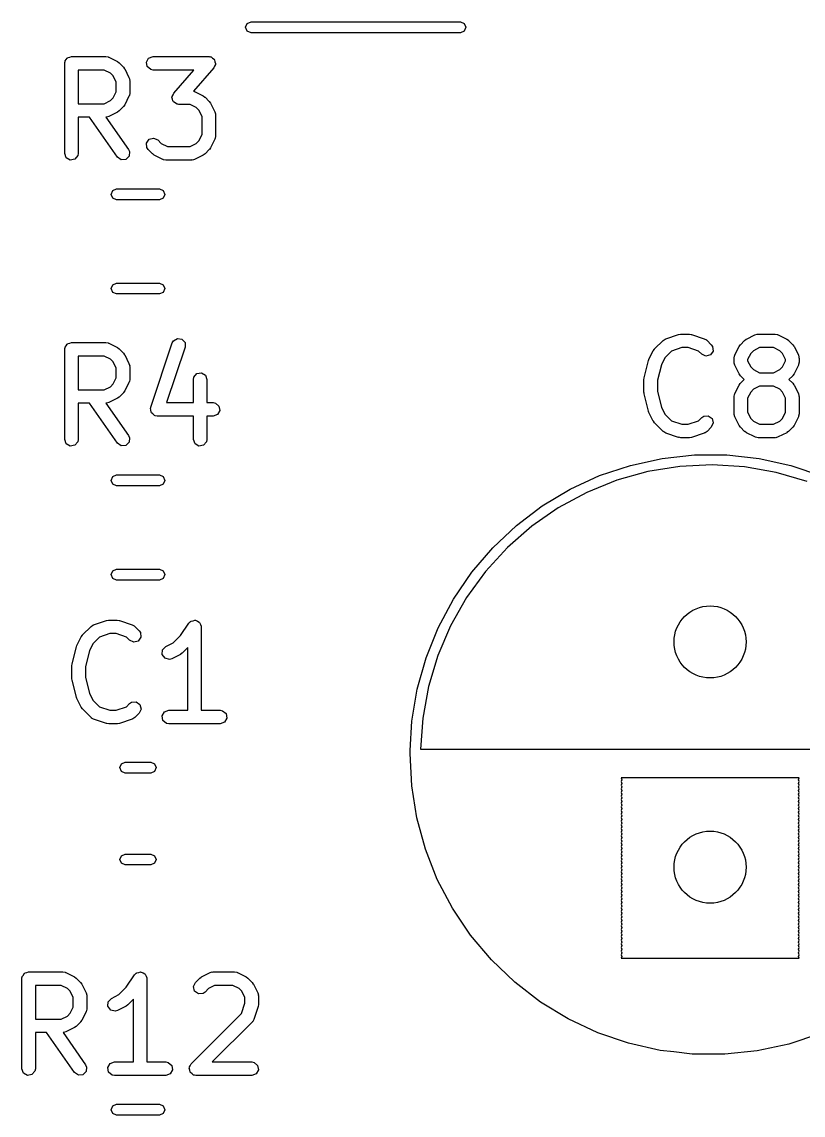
# Model space of a CAD drawing. Extents: x 122.1 to 176.4, y -124 to -74.3.
# Drawn here: x 132.7 to 141.37, y -109.39 to -97.26 of the extents above; entities that cross this region are included whole.
import ezdxf

# ---------------------------------------------------------------- set-up
doc = ezdxf.new("R2010")
doc.units = 0
doc.layers.add('BLACK', color=7, linetype='CONTINUOUS')

msp = doc.modelspace()

# ---------------------------------------------------------------- linework, layer by layer
at = {"layer": 'BLACK', "linetype": 'CONTINUOUS'}
for p, q in [((135.18, -97.318), (135.198, -97.2756)), ((135.198, -97.2756), (135.24, -97.258)), ((135.24, -97.258), (137.565, -97.258)), ((137.565, -97.258), (137.607, -97.2756)), ((137.607, -97.2756), (137.625, -97.318)), ((135.198, -97.3604), (135.18, -97.318)), ((135.24, -97.378), (135.198, -97.3604)), ((137.565, -97.378), (135.24, -97.378)), ((137.607, -97.3604), (137.565, -97.378)), ((137.625, -97.318), (137.607, -97.3604)), ((133.176, -97.6917), (133.189, -97.6768)), ((133.189, -97.6768), (133.199, -97.6599)), ((133.199, -97.6599), (133.205, -97.6576)), ((133.205, -97.6576), (133.209, -97.6524)), ((133.209, -97.6524), (133.229, -97.649)), ((133.229, -97.649), (133.247, -97.6424)), ((133.247, -97.6424), (133.628, -97.6424)), ((133.628, -97.6424), (133.654, -97.6469)), ((133.654, -97.6469), (133.657, -97.6498)), ((133.657, -97.6498), (133.661, -97.6503)), ((133.661, -97.6503), (133.757, -97.6979)), ((134.078, -97.7044), (134.103, -97.6599)), ((134.103, -97.6599), (134.152, -97.6424)), ((134.152, -97.6424), (134.771, -97.6424)), ((134.771, -97.6424), (134.782, -97.6443)), ((134.782, -97.6443), (134.785, -97.6438)), ((134.785, -97.6438), (134.788, -97.6454)), ((134.788, -97.6454), (134.796, -97.6469)), ((134.796, -97.6469), (134.812, -97.6599)), ((134.812, -97.6599), (134.829, -97.6704)), ((134.829, -97.6704), (134.831, -97.676)), ((134.831, -97.676), (134.836, -97.6799)), ((133.172, -97.7174), (133.174, -97.7076)), ((133.172, -98.7174), (133.172, -97.7174)), ((133.173, -97.7044), (133.175, -97.7015)), ((133.174, -97.7076), (133.173, -97.7044)), ((133.175, -97.7015), (133.176, -97.6917)), ((133.322, -97.7924), (133.322, -98.1662)), ((133.61, -97.7924), (133.322, -97.7924)), ((133.679, -97.8266), (133.61, -97.7924)), ((133.757, -97.6979), (133.775, -97.7113)), ((133.775, -97.7113), (133.776, -97.712)), ((133.776, -97.712), (133.824, -97.7596)), ((133.824, -97.7596), (133.837, -97.778)), ((133.837, -97.778), (133.838, -97.7791)), ((133.838, -97.7791), (133.885, -97.8743)), ((134.087, -97.7549), (134.078, -97.7044)), ((134.126, -97.7879), (134.087, -97.7549)), ((134.152, -97.7924), (134.126, -97.7879)), ((134.605, -97.7924), (134.152, -97.7924)), ((134.381, -98.0489), (134.605, -97.7924)), ((134.827, -97.7668), (134.6, -98.0268)), ((134.834, -97.7479), (134.827, -97.7668)), ((134.845, -97.7304), (134.834, -97.7479)), ((134.836, -97.6799), (134.839, -97.6998)), ((134.839, -97.6998), (134.846, -97.7189)), ((134.846, -97.7189), (134.844, -97.7245)), ((134.844, -97.7245), (134.845, -97.7304)), ((133.709, -97.857), (133.679, -97.8266)), ((133.743, -97.9256), (133.709, -97.857)), ((133.885, -97.8743), (133.893, -97.8993)), ((133.893, -97.8993), (133.892, -97.9036)), ((133.892, -97.9036), (133.893, -97.9079)), ((133.893, -97.9079), (133.893, -98.0507)), ((133.709, -98.1015), (133.743, -98.033)), ((133.743, -98.033), (133.743, -97.9256)), ((134.6, -98.0268), (134.606, -98.0279)), ((134.606, -98.0279), (134.609, -98.0307)), ((134.609, -98.0307), (134.614, -98.0313)), ((134.614, -98.0313), (134.709, -98.0789)), ((133.61, -98.1662), (133.679, -98.1319)), ((133.679, -98.1319), (133.709, -98.1015)), ((133.885, -98.0843), (133.838, -98.1795)), ((133.886, -98.0798), (133.885, -98.0843)), ((133.889, -98.0764), (133.886, -98.0798)), ((133.893, -98.0507), (133.889, -98.0764)), ((134.362, -98.0968), (134.365, -98.0912)), ((134.369, -98.1159), (134.362, -98.0968)), ((134.364, -98.0853), (134.374, -98.0678)), ((134.365, -98.0912), (134.364, -98.0853)), ((134.372, -98.1358), (134.369, -98.1159)), ((134.377, -98.1397), (134.372, -98.1358)), ((134.374, -98.0678), (134.381, -98.0489)), ((134.379, -98.1453), (134.377, -98.1397)), ((134.396, -98.1558), (134.379, -98.1453)), ((134.412, -98.1688), (134.396, -98.1558)), ((134.709, -98.0789), (134.727, -98.0922)), ((134.727, -98.0922), (134.729, -98.0929)), ((134.729, -98.0929), (134.776, -98.1405)), ((134.776, -98.1405), (134.789, -98.1589)), ((134.789, -98.1589), (134.79, -98.16)), ((134.79, -98.16), (134.838, -98.2553)), ((133.322, -98.1662), (133.61, -98.1662)), ((133.757, -98.2607), (133.661, -98.3083)), ((133.758, -98.2595), (133.757, -98.2607)), ((133.776, -98.2466), (133.758, -98.2595)), ((133.824, -98.199), (133.776, -98.2466)), ((133.838, -98.1795), (133.824, -98.1975)), ((133.824, -98.1975), (133.824, -98.199)), ((134.42, -98.1703), (134.412, -98.1688)), ((134.423, -98.1719), (134.42, -98.1703)), ((134.426, -98.1714), (134.423, -98.1719)), ((134.437, -98.1733), (134.426, -98.1714)), ((134.563, -98.1733), (134.437, -98.1733)), ((134.631, -98.2076), (134.563, -98.1733)), ((134.661, -98.238), (134.631, -98.2076)), ((134.696, -98.3065), (134.661, -98.238)), ((134.838, -98.2553), (134.845, -98.2802)), ((134.845, -98.2802), (134.844, -98.2846)), ((134.844, -98.2846), (134.846, -98.2888)), ((133.446, -98.3162), (133.322, -98.3162)), ((133.322, -98.3162), (133.322, -98.7174)), ((133.757, -98.7604), (133.446, -98.3162)), ((133.632, -98.3147), (133.629, -98.3158)), ((133.629, -98.3158), (133.88, -98.6744)), ((133.636, -98.3157), (133.632, -98.3147)), ((133.661, -98.3083), (133.636, -98.3157)), ((134.696, -98.5092), (134.696, -98.3065)), ((134.846, -98.2888), (134.846, -98.5269)), ((134.661, -98.5777), (134.696, -98.5092)), ((134.846, -98.5269), (134.841, -98.5526)), ((134.079, -98.6027), (134.109, -98.5607)), ((134.084, -98.6538), (134.079, -98.6027)), ((134.109, -98.5607), (134.158, -98.5474)), ((134.158, -98.5474), (134.205, -98.5691)), ((134.205, -98.5691), (134.244, -98.6081)), ((134.244, -98.6081), (134.312, -98.6424)), ((134.312, -98.6424), (134.563, -98.6424)), ((134.563, -98.6424), (134.631, -98.6081)), ((134.631, -98.6081), (134.661, -98.5777)), ((134.838, -98.5604), (134.79, -98.6557)), ((134.841, -98.5526), (134.838, -98.556)), ((134.838, -98.556), (134.838, -98.5604)), ((133.189, -98.7656), (133.172, -98.7174)), ((133.234, -98.7912), (133.189, -98.7656)), ((133.317, -98.743), (133.284, -98.7823)), ((133.322, -98.7174), (133.317, -98.743)), ((133.799, -98.7898), (133.757, -98.7604)), ((133.886, -98.7491), (133.85, -98.7854)), ((133.88, -98.6744), (133.891, -98.698)), ((133.891, -98.698), (133.886, -98.7491)), ((134.099, -98.6752), (134.084, -98.6538)), ((134.146, -98.7228), (134.099, -98.6752)), ((134.148, -98.7235), (134.146, -98.7228)), ((134.166, -98.7368), (134.148, -98.7235)), ((134.261, -98.7845), (134.166, -98.7368)), ((134.709, -98.7368), (134.614, -98.7845)), ((134.71, -98.7357), (134.709, -98.7368)), ((134.729, -98.7228), (134.71, -98.7357)), ((134.776, -98.6752), (134.729, -98.7228)), ((134.777, -98.6737), (134.776, -98.6752)), ((134.79, -98.6557), (134.777, -98.6737)), ((133.284, -98.7823), (133.234, -98.7912)), ((133.85, -98.7854), (133.799, -98.7898)), ((134.265, -98.785), (134.261, -98.7845)), ((134.269, -98.7879), (134.265, -98.785)), ((134.295, -98.7924), (134.269, -98.7879)), ((134.58, -98.7924), (134.295, -98.7924)), ((134.584, -98.7908), (134.58, -98.7924)), ((134.589, -98.7919), (134.584, -98.7908)), ((134.614, -98.7845), (134.589, -98.7919)), ((133.688, -99.1725), (133.705, -99.1301)), ((133.705, -99.1301), (133.748, -99.1125)), ((133.748, -99.1125), (134.222, -99.1125)), ((134.222, -99.1125), (134.265, -99.1301)), ((134.265, -99.1301), (134.282, -99.1725)), ((133.705, -99.2149), (133.688, -99.1725)), ((133.748, -99.2325), (133.705, -99.2149)), ((134.222, -99.2325), (133.748, -99.2325)), ((134.265, -99.2149), (134.222, -99.2325)), ((134.282, -99.1725), (134.265, -99.2149)), ((133.688, -100.218), (133.705, -100.175)), ((133.705, -100.26), (133.688, -100.218)), ((133.705, -100.175), (133.748, -100.157)), ((133.748, -100.157), (134.222, -100.157)), ((134.222, -100.157), (134.265, -100.175)), ((134.265, -100.175), (134.282, -100.218)), ((134.282, -100.218), (134.265, -100.26)), ((133.748, -100.277), (133.705, -100.26)), ((134.222, -100.277), (133.748, -100.277)), ((134.265, -100.26), (134.222, -100.277)), ((133.199, -100.835), (133.205, -100.833)), ((133.205, -100.833), (133.209, -100.827)), ((133.209, -100.827), (133.229, -100.824)), ((133.229, -100.824), (133.247, -100.817)), ((133.247, -100.817), (133.628, -100.817)), ((133.628, -100.817), (133.654, -100.822)), ((133.654, -100.822), (133.657, -100.825)), ((133.657, -100.825), (133.661, -100.825)), ((133.661, -100.825), (133.757, -100.873)), ((134.128, -101.535), (134.366, -100.821)), ((134.366, -100.821), (134.379, -100.798)), ((134.379, -100.798), (134.422, -100.771)), ((134.422, -100.771), (134.473, -100.779)), ((134.473, -100.779), (134.507, -100.817)), ((134.507, -100.817), (134.509, -100.868)), ((139.718, -100.888), (139.814, -100.793)), ((139.814, -100.793), (139.835, -100.778)), ((139.835, -100.778), (139.84, -100.778)), ((139.84, -100.778), (139.843, -100.775)), ((139.843, -100.775), (139.986, -100.727)), ((139.986, -100.727), (140.008, -100.724)), ((140.008, -100.724), (140.01, -100.723)), ((140.01, -100.723), (140.105, -100.723)), ((140.105, -100.723), (140.127, -100.727)), ((140.127, -100.727), (140.129, -100.727)), ((140.129, -100.727), (140.271, -100.775)), ((140.271, -100.775), (140.294, -100.787)), ((140.294, -100.787), (140.297, -100.791)), ((140.297, -100.791), (140.301, -100.793)), ((140.301, -100.793), (140.348, -100.841)), ((140.671, -100.841), (140.718, -100.793)), ((140.718, -100.793), (140.737, -100.78)), ((140.737, -100.78), (140.738, -100.779)), ((140.738, -100.779), (140.833, -100.731)), ((140.833, -100.731), (140.858, -100.724)), ((140.858, -100.724), (140.863, -100.725)), ((140.863, -100.725), (140.867, -100.723)), ((140.867, -100.723), (141.057, -100.723)), ((141.057, -100.723), (141.083, -100.728)), ((141.083, -100.728), (141.086, -100.731)), ((141.086, -100.731), (141.091, -100.731)), ((141.091, -100.731), (141.186, -100.779)), ((141.186, -100.779), (141.204, -100.792)), ((141.204, -100.792), (141.206, -100.793)), ((141.206, -100.793), (141.253, -100.841)), ((133.172, -100.892), (133.174, -100.883)), ((133.172, -101.892), (133.172, -100.892)), ((133.173, -100.879), (133.175, -100.876)), ((133.174, -100.883), (133.173, -100.879)), ((133.175, -100.876), (133.176, -100.867)), ((133.176, -100.867), (133.189, -100.852)), ((133.189, -100.852), (133.199, -100.835)), ((133.757, -100.873), (133.775, -100.886)), ((133.775, -100.886), (133.776, -100.887)), ((133.776, -100.887), (133.824, -100.935)), ((133.824, -100.935), (133.837, -100.953)), ((133.837, -100.953), (133.838, -100.954)), ((133.838, -100.954), (133.885, -101.049)), ((134.509, -100.868), (134.303, -101.484)), ((139.657, -101.003), (139.704, -100.908)), ((139.704, -100.908), (139.718, -100.89)), ((139.718, -100.89), (139.718, -100.888)), ((139.907, -100.912), (139.833, -100.986)), ((140.022, -100.873), (139.907, -100.912)), ((140.093, -100.873), (140.022, -100.873)), ((140.207, -100.912), (140.093, -100.873)), ((140.242, -100.947), (140.207, -100.912)), ((140.289, -100.968), (140.242, -100.947)), ((140.368, -100.913), (140.338, -100.955)), ((140.348, -100.841), (140.363, -100.862)), ((140.363, -100.862), (140.368, -100.913)), ((140.609, -100.955), (140.657, -100.86)), ((140.657, -100.86), (140.67, -100.842)), ((140.67, -100.842), (140.671, -100.841)), ((140.786, -100.938), (140.751, -101.007)), ((140.816, -100.908), (140.786, -100.938)), ((140.884, -100.873), (140.816, -100.908)), ((141.04, -100.873), (140.884, -100.873)), ((141.108, -100.908), (141.04, -100.873)), ((141.138, -100.938), (141.108, -100.908)), ((141.173, -101.007), (141.138, -100.938)), ((141.253, -100.841), (141.266, -100.859)), ((141.266, -100.859), (141.267, -100.86)), ((141.267, -100.86), (141.315, -100.955)), ((133.322, -100.967), (133.322, -101.341)), ((133.61, -100.967), (133.322, -100.967)), ((133.679, -101.002), (133.61, -100.967)), ((133.709, -101.032), (133.679, -101.002)), ((133.743, -101.101), (133.709, -101.032)), ((133.885, -101.049), (133.893, -101.074)), ((133.893, -101.074), (133.892, -101.079)), ((139.604, -101.209), (139.651, -101.018)), ((139.651, -101.018), (139.656, -101.006)), ((139.656, -101.006), (139.657, -101.003)), ((139.795, -101.063), (139.751, -101.236)), ((139.833, -100.986), (139.795, -101.063)), ((140.338, -100.955), (140.289, -100.968)), ((140.601, -100.989), (140.606, -100.963)), ((140.601, -101.036), (140.601, -100.989)), ((140.603, -101.041), (140.601, -101.036)), ((140.602, -101.045), (140.603, -101.041)), ((140.609, -101.07), (140.602, -101.045)), ((140.606, -100.963), (140.609, -100.96)), ((140.609, -100.96), (140.609, -100.955)), ((140.657, -101.165), (140.609, -101.07)), ((140.751, -101.007), (140.751, -101.019)), ((140.751, -101.019), (140.786, -101.087)), ((141.138, -101.087), (141.173, -101.019)), ((141.173, -101.019), (141.173, -101.007)), ((141.315, -101.07), (141.267, -101.165)), ((141.315, -100.955), (141.322, -100.98)), ((141.318, -101.062), (141.315, -101.066)), ((141.315, -101.066), (141.315, -101.07)), ((141.323, -101.036), (141.318, -101.062)), ((141.322, -100.98), (141.321, -100.985)), ((141.321, -100.985), (141.323, -100.989)), ((141.323, -100.989), (141.323, -101.036)), ((133.743, -101.208), (133.743, -101.101)), ((133.892, -101.079), (133.893, -101.083)), ((133.893, -101.083), (133.893, -101.226)), ((134.605, -101.2), (134.638, -101.161)), ((134.638, -101.161), (134.689, -101.152)), ((134.689, -101.152), (134.733, -101.178)), ((134.733, -101.178), (134.75, -101.226)), ((140.658, -101.166), (140.657, -101.165)), ((140.671, -101.185), (140.658, -101.166)), ((140.713, -101.227), (140.671, -101.185)), ((140.786, -101.087), (140.816, -101.118)), ((140.816, -101.118), (140.884, -101.152)), ((140.884, -101.152), (141.04, -101.152)), ((141.04, -101.152), (141.108, -101.118)), ((141.108, -101.118), (141.138, -101.087)), ((141.253, -101.185), (141.211, -101.227)), ((141.254, -101.183), (141.253, -101.185)), ((141.267, -101.165), (141.254, -101.183)), ((133.61, -101.341), (133.679, -101.307)), ((133.679, -101.307), (133.709, -101.277)), ((133.709, -101.277), (133.743, -101.208)), ((133.885, -101.259), (133.838, -101.354)), ((133.886, -101.255), (133.885, -101.259)), ((133.889, -101.251), (133.886, -101.255)), ((133.893, -101.226), (133.889, -101.251)), ((134.6, -101.226), (134.605, -101.2)), ((134.6, -101.484), (134.6, -101.226)), ((134.75, -101.226), (134.75, -101.484)), ((139.601, -101.227), (139.604, -101.212)), ((139.601, -101.37), (139.601, -101.227)), ((139.604, -101.212), (139.604, -101.209)), ((139.751, -101.236), (139.751, -101.361)), ((140.609, -101.384), (140.657, -101.289)), ((140.657, -101.289), (140.67, -101.271)), ((140.67, -101.271), (140.671, -101.269)), ((140.671, -101.269), (140.713, -101.227)), ((140.884, -101.302), (140.816, -101.336)), ((141.04, -101.302), (140.884, -101.302)), ((141.108, -101.336), (141.04, -101.302)), ((141.211, -101.227), (141.253, -101.269)), ((141.253, -101.269), (141.266, -101.288)), ((141.266, -101.288), (141.267, -101.289)), ((141.267, -101.289), (141.315, -101.384)), ((133.322, -101.341), (133.61, -101.341)), ((133.757, -101.436), (133.661, -101.483)), ((133.758, -101.434), (133.757, -101.436)), ((133.776, -101.422), (133.758, -101.434)), ((133.824, -101.374), (133.776, -101.422)), ((133.838, -101.354), (133.824, -101.373)), ((133.824, -101.373), (133.824, -101.374)), ((139.602, -101.373), (139.601, -101.37)), ((139.604, -101.388), (139.602, -101.373)), ((139.651, -101.578), (139.604, -101.388)), ((139.751, -101.361), (139.795, -101.534)), ((140.601, -101.417), (140.606, -101.392)), ((140.601, -101.608), (140.601, -101.417)), ((140.606, -101.392), (140.609, -101.388)), ((140.609, -101.388), (140.609, -101.384)), ((140.786, -101.367), (140.751, -101.435)), ((140.751, -101.435), (140.751, -101.59)), ((140.816, -101.336), (140.786, -101.367)), ((141.138, -101.367), (141.108, -101.336)), ((141.173, -101.435), (141.138, -101.367)), ((141.173, -101.59), (141.173, -101.435)), ((141.315, -101.384), (141.322, -101.409)), ((141.322, -101.409), (141.321, -101.413)), ((141.321, -101.413), (141.323, -101.417)), ((141.323, -101.417), (141.323, -101.608)), ((133.446, -101.491), (133.322, -101.491)), ((133.322, -101.491), (133.322, -101.892)), ((133.757, -101.935), (133.446, -101.491)), ((133.632, -101.49), (133.629, -101.491)), ((133.629, -101.491), (133.88, -101.849)), ((133.636, -101.491), (133.632, -101.49)), ((133.661, -101.483), (133.636, -101.491)), ((134.125, -101.546), (134.128, -101.541)), ((134.129, -101.566), (134.125, -101.546)), ((134.128, -101.541), (134.128, -101.535)), ((134.303, -101.484), (134.6, -101.484)), ((134.75, -101.484), (134.818, -101.484)), ((134.818, -101.484), (134.844, -101.489)), ((134.844, -101.489), (134.883, -101.522)), ((134.883, -101.522), (134.892, -101.572)), ((139.795, -101.534), (139.833, -101.611)), ((134.13, -101.587), (134.129, -101.566)), ((134.133, -101.591), (134.13, -101.587)), ((134.134, -101.597), (134.133, -101.591)), ((134.15, -101.61), (134.134, -101.597)), ((134.164, -101.625), (134.15, -101.61)), ((134.169, -101.626), (134.164, -101.625)), ((134.174, -101.63), (134.169, -101.626)), ((134.199, -101.634), (134.174, -101.63)), ((134.6, -101.634), (134.199, -101.634)), ((134.6, -101.892), (134.6, -101.634)), ((134.818, -101.634), (134.75, -101.634)), ((134.75, -101.634), (134.75, -101.892)), ((134.867, -101.617), (134.818, -101.634)), ((134.892, -101.572), (134.867, -101.617)), ((139.653, -101.581), (139.651, -101.578)), ((139.657, -101.594), (139.653, -101.581)), ((139.704, -101.689), (139.657, -101.594)), ((139.833, -101.611), (139.907, -101.685)), ((140.207, -101.685), (140.242, -101.65)), ((140.242, -101.65), (140.264, -101.635)), ((140.264, -101.635), (140.315, -101.631)), ((140.315, -101.631), (140.357, -101.66)), ((140.357, -101.66), (140.37, -101.71)), ((140.603, -101.612), (140.601, -101.608)), ((140.602, -101.616), (140.603, -101.612)), ((140.609, -101.641), (140.602, -101.616)), ((140.657, -101.737), (140.609, -101.641)), ((140.751, -101.59), (140.786, -101.659)), ((140.786, -101.659), (140.816, -101.689)), ((141.108, -101.689), (141.138, -101.659)), ((141.138, -101.659), (141.173, -101.59)), ((141.315, -101.641), (141.267, -101.737)), ((141.318, -101.634), (141.315, -101.637)), ((141.315, -101.637), (141.315, -101.641)), ((141.323, -101.608), (141.318, -101.634)), ((139.706, -101.69), (139.704, -101.689)), ((139.718, -101.709), (139.706, -101.69)), ((139.814, -101.804), (139.718, -101.709)), ((139.818, -101.806), (139.814, -101.804)), ((139.907, -101.685), (140.022, -101.723)), ((140.022, -101.723), (140.093, -101.723)), ((140.093, -101.723), (140.207, -101.685)), ((140.301, -101.804), (140.279, -101.819)), ((140.348, -101.756), (140.301, -101.804)), ((140.37, -101.71), (140.348, -101.756)), ((140.658, -101.738), (140.657, -101.737)), ((140.671, -101.756), (140.658, -101.738)), ((140.718, -101.804), (140.671, -101.756)), ((140.72, -101.804), (140.718, -101.804)), ((140.738, -101.818), (140.72, -101.804)), ((140.816, -101.689), (140.884, -101.723)), ((140.884, -101.723), (141.04, -101.723)), ((141.04, -101.723), (141.108, -101.689)), ((141.206, -101.804), (141.187, -101.817)), ((141.253, -101.756), (141.206, -101.804)), ((141.254, -101.755), (141.253, -101.756)), ((141.267, -101.737), (141.254, -101.755)), ((133.189, -101.941), (133.172, -101.892)), ((133.317, -101.918), (133.284, -101.957)), ((133.322, -101.892), (133.317, -101.918)), ((133.886, -101.924), (133.85, -101.96)), ((133.88, -101.849), (133.891, -101.873)), ((133.891, -101.873), (133.886, -101.924)), ((134.618, -101.941), (134.6, -101.892)), ((134.746, -101.918), (134.713, -101.957)), ((134.75, -101.892), (134.746, -101.918)), ((139.82, -101.81), (139.818, -101.806)), ((139.843, -101.822), (139.82, -101.81)), ((139.986, -101.87), (139.843, -101.822)), ((139.988, -101.869), (139.986, -101.87)), ((140.01, -101.873), (139.988, -101.869)), ((140.105, -101.873), (140.01, -101.873)), ((140.106, -101.873), (140.105, -101.873)), ((140.129, -101.87), (140.106, -101.873)), ((140.271, -101.822), (140.129, -101.87)), ((140.275, -101.819), (140.271, -101.822)), ((140.279, -101.819), (140.275, -101.819)), ((140.833, -101.865), (140.738, -101.818)), ((140.838, -101.866), (140.833, -101.865)), ((140.841, -101.869), (140.838, -101.866)), ((140.867, -101.873), (140.841, -101.869)), ((141.057, -101.873), (140.867, -101.873)), ((141.061, -101.872), (141.057, -101.873)), ((141.066, -101.873), (141.061, -101.872)), ((141.091, -101.865), (141.066, -101.873)), ((141.186, -101.818), (141.091, -101.865)), ((141.187, -101.817), (141.186, -101.818)), ((133.234, -101.966), (133.189, -101.941)), ((133.284, -101.957), (133.234, -101.966)), ((133.799, -101.965), (133.757, -101.935)), ((133.85, -101.96), (133.799, -101.965)), ((134.662, -101.966), (134.618, -101.941)), ((134.713, -101.957), (134.662, -101.966)), ((139.451, -102.18), (139.803, -102.103)), ((139.803, -102.103), (140.161, -102.065)), ((140.161, -102.065), (140.521, -102.065)), ((140.521, -102.065), (140.879, -102.105)), ((140.879, -102.105), (141.231, -102.183)), ((133.705, -102.305), (133.748, -102.287)), ((133.748, -102.287), (134.222, -102.287)), ((134.222, -102.287), (134.265, -102.305)), ((139.109, -102.294), (139.451, -102.18)), ((139.645, -102.25), (139.299, -102.346)), ((139.999, -102.193), (139.645, -102.25)), ((140.357, -102.175), (139.999, -102.193)), ((140.716, -102.198), (140.357, -102.175)), ((141.069, -102.26), (140.716, -102.198)), ((141.413, -102.361), (141.069, -102.26)), ((141.231, -102.183), (141.572, -102.298)), ((133.688, -102.347), (133.705, -102.305)), ((133.705, -102.39), (133.688, -102.347)), ((133.748, -102.407), (133.705, -102.39)), ((134.222, -102.407), (133.748, -102.407)), ((134.265, -102.39), (134.222, -102.407)), ((134.265, -102.305), (134.282, -102.347)), ((134.282, -102.347), (134.265, -102.39)), ((138.782, -102.444), (139.109, -102.294)), ((139.299, -102.346), (138.966, -102.481)), ((138.473, -102.629), (138.782, -102.444)), ((138.966, -102.481), (138.65, -102.652)), ((138.186, -102.847), (138.473, -102.629)), ((138.65, -102.652), (138.356, -102.856)), ((137.924, -103.094), (138.186, -102.847)), ((138.356, -102.856), (138.086, -103.093)), ((137.69, -103.367), (137.924, -103.094)), ((138.086, -103.093), (137.844, -103.358)), ((133.688, -103.392), (133.705, -103.35)), ((133.705, -103.35), (133.748, -103.332)), ((133.748, -103.332), (134.222, -103.332)), ((134.222, -103.332), (134.265, -103.35)), ((134.265, -103.35), (134.282, -103.392)), ((137.487, -103.665), (137.69, -103.367)), ((137.844, -103.358), (137.633, -103.648)), ((133.705, -103.435), (133.688, -103.392)), ((133.748, -103.453), (133.705, -103.435)), ((134.222, -103.453), (133.748, -103.453)), ((134.265, -103.435), (134.222, -103.453)), ((134.282, -103.392), (134.265, -103.435)), ((137.317, -103.983), (137.487, -103.665)), ((137.633, -103.648), (137.455, -103.96)), ((133.368, -104.063), (133.464, -103.968)), ((133.464, -103.968), (133.485, -103.953)), ((133.485, -103.953), (133.49, -103.953)), ((133.49, -103.953), (133.493, -103.95)), ((133.493, -103.95), (133.636, -103.902)), ((133.636, -103.902), (133.658, -103.899)), ((133.658, -103.899), (133.66, -103.898)), ((133.66, -103.898), (133.755, -103.898)), ((133.755, -103.898), (133.777, -103.902)), ((133.777, -103.902), (133.779, -103.902)), ((133.779, -103.902), (133.921, -103.95)), ((133.921, -103.95), (133.944, -103.962)), ((133.944, -103.962), (133.947, -103.966)), ((133.947, -103.966), (133.951, -103.968)), ((133.951, -103.968), (133.998, -104.016)), ((134.458, -104.068), (134.55, -103.932)), ((134.55, -103.932), (134.568, -103.913)), ((134.568, -103.913), (134.572, -103.912)), ((134.572, -103.912), (134.575, -103.908)), ((134.575, -103.908), (134.596, -103.905)), ((134.596, -103.905), (134.617, -103.899)), ((134.617, -103.899), (134.621, -103.9)), ((134.621, -103.9), (134.625, -103.9)), ((134.625, -103.9), (134.644, -103.91)), ((134.644, -103.91), (134.664, -103.919)), ((134.664, -103.919), (134.666, -103.923)), ((134.666, -103.923), (134.669, -103.925)), ((134.669, -103.925), (134.677, -103.946)), ((134.677, -103.946), (134.687, -103.965)), ((134.687, -103.965), (134.686, -103.969)), ((134.686, -103.969), (134.687, -103.973)), ((134.687, -103.973), (134.687, -104.898)), ((137.183, -104.317), (137.317, -103.983)), ((137.455, -103.96), (137.314, -104.29)), ((133.307, -104.178), (133.354, -104.083)), ((133.354, -104.083), (133.368, -104.065)), ((133.368, -104.065), (133.368, -104.063)), ((133.557, -104.087), (133.483, -104.161)), ((133.672, -104.048), (133.557, -104.087)), ((133.743, -104.048), (133.672, -104.048)), ((133.857, -104.087), (133.743, -104.048)), ((133.892, -104.122), (133.857, -104.087)), ((134.018, -104.088), (133.988, -104.13)), ((133.998, -104.016), (134.013, -104.037)), ((134.013, -104.037), (134.018, -104.088)), ((134.377, -104.15), (134.458, -104.068)), ((133.254, -104.384), (133.301, -104.193)), ((133.301, -104.193), (133.306, -104.181)), ((133.306, -104.181), (133.307, -104.178)), ((133.483, -104.161), (133.445, -104.238)), ((133.939, -104.143), (133.892, -104.122)), ((133.988, -104.13), (133.939, -104.143)), ((134.254, -104.28), (134.257, -104.229)), ((134.257, -104.229), (134.293, -104.192)), ((134.293, -104.192), (134.377, -104.15)), ((134.537, -104.202), (134.475, -104.265)), ((134.537, -104.898), (134.537, -104.202)), ((133.445, -104.238), (133.401, -104.411)), ((134.285, -104.322), (134.254, -104.28)), ((134.335, -104.334), (134.285, -104.322)), ((134.36, -104.326), (134.335, -104.334)), ((134.455, -104.279), (134.36, -104.326)), ((134.456, -104.277), (134.455, -104.279)), ((134.475, -104.265), (134.456, -104.277)), ((137.085, -104.664), (137.183, -104.317)), ((137.314, -104.29), (137.21, -104.634)), ((133.251, -104.402), (133.254, -104.387)), ((133.251, -104.545), (133.251, -104.402)), ((133.254, -104.387), (133.254, -104.384)), ((133.401, -104.411), (133.401, -104.536)), ((133.252, -104.548), (133.251, -104.545)), ((133.254, -104.563), (133.252, -104.548)), ((133.301, -104.753), (133.254, -104.563)), ((133.401, -104.536), (133.445, -104.709)), ((133.445, -104.709), (133.483, -104.786)), ((137.026, -105.019), (137.085, -104.664)), ((137.21, -104.634), (137.145, -104.987)), ((133.303, -104.756), (133.301, -104.753)), ((133.307, -104.769), (133.303, -104.756)), ((133.354, -104.864), (133.307, -104.769)), ((133.483, -104.786), (133.557, -104.86)), ((133.857, -104.86), (133.892, -104.825)), ((133.892, -104.825), (133.914, -104.81)), ((133.914, -104.81), (133.965, -104.806)), ((133.965, -104.806), (134.007, -104.835)), ((134.007, -104.835), (134.02, -104.885)), ((133.356, -104.865), (133.354, -104.864)), ((133.368, -104.884), (133.356, -104.865)), ((133.464, -104.979), (133.368, -104.884)), ((133.557, -104.86), (133.672, -104.898)), ((133.672, -104.898), (133.743, -104.898)), ((133.743, -104.898), (133.857, -104.86)), ((133.998, -104.931), (133.951, -104.979)), ((134.02, -104.885), (133.998, -104.931)), ((134.252, -104.96), (134.278, -104.916)), ((134.278, -104.916), (134.326, -104.898)), ((134.326, -104.898), (134.537, -104.898)), ((134.687, -104.898), (134.898, -104.898)), ((134.898, -104.898), (134.923, -104.903)), ((134.923, -104.903), (134.963, -104.936)), ((134.963, -104.936), (134.972, -104.986)), ((133.468, -104.981), (133.464, -104.979)), ((133.47, -104.985), (133.468, -104.981)), ((133.493, -104.997), (133.47, -104.985)), ((133.636, -105.045), (133.493, -104.997)), ((133.638, -105.044), (133.636, -105.045)), ((133.66, -105.048), (133.638, -105.044)), ((133.755, -105.048), (133.66, -105.048)), ((133.756, -105.048), (133.755, -105.048)), ((133.779, -105.045), (133.756, -105.048)), ((133.921, -104.997), (133.779, -105.045)), ((133.925, -104.994), (133.921, -104.997)), ((133.929, -104.994), (133.925, -104.994)), ((133.951, -104.979), (133.929, -104.994)), ((134.261, -105.011), (134.252, -104.96)), ((134.301, -105.044), (134.261, -105.011)), ((134.326, -105.048), (134.301, -105.044)), ((134.898, -105.048), (134.326, -105.048)), ((134.946, -105.031), (134.898, -105.048)), ((134.972, -104.986), (134.946, -105.031)), ((137.007, -105.345), (137.026, -105.019)), ((137.145, -104.987), (137.121, -105.33)), ((137.005, -105.378), (137.007, -105.345)), ((137.023, -105.738), (137.005, -105.378)), ((137.121, -105.33), (143.547, -105.33)), ((133.784, -105.535), (133.802, -105.493)), ((133.802, -105.577), (133.784, -105.535)), ((133.802, -105.493), (133.844, -105.475)), ((133.844, -105.475), (134.126, -105.475)), ((134.126, -105.475), (134.168, -105.493)), ((134.168, -105.493), (134.186, -105.535)), ((134.186, -105.535), (134.168, -105.577)), ((133.844, -105.595), (133.802, -105.577)), ((134.126, -105.595), (133.844, -105.595)), ((134.168, -105.577), (134.126, -105.595)), ((139.347, -105.65), (139.355, -105.67)), ((141.323, -105.65), (139.347, -105.65)), ((139.355, -105.67), (139.347, -105.69)), ((141.315, -105.67), (141.323, -105.65)), ((141.323, -105.69), (141.315, -105.67)), ((137.08, -106.094), (137.023, -105.738)), ((139.347, -105.69), (139.355, -105.71)), ((139.355, -105.71), (139.347, -105.73)), ((139.347, -105.73), (139.355, -105.75)), ((139.355, -105.75), (139.347, -105.77)), ((139.347, -105.77), (139.355, -105.79)), ((139.355, -105.79), (139.347, -105.81)), ((141.315, -105.71), (141.323, -105.69)), ((141.323, -105.73), (141.315, -105.71)), ((141.315, -105.75), (141.323, -105.73)), ((141.323, -105.77), (141.315, -105.75)), ((141.315, -105.79), (141.323, -105.77)), ((141.323, -105.81), (141.315, -105.79)), ((139.347, -105.81), (139.355, -105.83)), ((139.355, -105.83), (139.347, -105.85)), ((139.347, -105.85), (139.355, -105.87)), ((139.355, -105.87), (139.347, -105.89)), ((139.347, -105.89), (139.355, -105.91)), ((139.355, -105.91), (139.347, -105.93)), ((141.315, -105.83), (141.323, -105.81)), ((141.323, -105.85), (141.315, -105.83)), ((141.315, -105.87), (141.323, -105.85)), ((141.323, -105.89), (141.315, -105.87)), ((141.315, -105.91), (141.323, -105.89)), ((141.323, -105.93), (141.315, -105.91)), ((139.347, -105.93), (139.355, -105.95)), ((139.355, -105.95), (139.347, -105.97)), ((139.347, -105.97), (139.355, -105.99)), ((139.355, -105.99), (139.347, -106.01)), ((139.347, -106.01), (139.355, -106.03)), ((139.355, -106.03), (139.347, -106.05)), ((139.347, -106.05), (139.355, -106.07)), ((141.315, -105.95), (141.323, -105.93)), ((141.323, -105.97), (141.315, -105.95)), ((141.315, -105.99), (141.323, -105.97)), ((141.323, -106.01), (141.315, -105.99)), ((141.315, -106.03), (141.323, -106.01)), ((141.323, -106.05), (141.315, -106.03)), ((141.315, -106.07), (141.323, -106.05)), ((137.175, -106.441), (137.08, -106.094)), ((139.355, -106.07), (139.347, -106.09)), ((139.347, -106.09), (139.355, -106.111)), ((139.355, -106.111), (139.347, -106.131)), ((139.347, -106.131), (139.355, -106.151)), ((139.355, -106.151), (139.347, -106.171)), ((139.347, -106.171), (139.355, -106.191)), ((141.323, -106.09), (141.315, -106.07)), ((141.315, -106.111), (141.323, -106.09)), ((141.323, -106.131), (141.315, -106.111)), ((141.315, -106.151), (141.323, -106.131)), ((141.323, -106.171), (141.315, -106.151)), ((141.315, -106.191), (141.323, -106.171)), ((139.355, -106.191), (139.347, -106.211)), ((139.347, -106.211), (139.355, -106.231)), ((139.355, -106.231), (139.347, -106.251)), ((139.347, -106.251), (139.355, -106.271)), ((139.355, -106.271), (139.347, -106.291)), ((139.347, -106.291), (139.355, -106.311)), ((141.323, -106.211), (141.315, -106.191)), ((141.315, -106.231), (141.323, -106.211)), ((141.323, -106.251), (141.315, -106.231)), ((141.315, -106.271), (141.323, -106.251)), ((141.323, -106.291), (141.315, -106.271)), ((141.315, -106.311), (141.323, -106.291)), ((139.355, -106.311), (139.347, -106.331)), ((139.347, -106.331), (139.355, -106.351)), ((139.355, -106.351), (139.347, -106.371)), ((139.347, -106.371), (139.355, -106.391)), ((139.355, -106.391), (139.347, -106.411)), ((139.347, -106.411), (139.355, -106.431)), ((141.323, -106.331), (141.315, -106.311)), ((141.315, -106.351), (141.323, -106.331)), ((141.323, -106.371), (141.315, -106.351)), ((141.315, -106.391), (141.323, -106.371)), ((141.323, -106.411), (141.315, -106.391)), ((141.315, -106.431), (141.323, -106.411)), ((133.784, -106.555), (133.802, -106.513)), ((133.802, -106.513), (133.844, -106.495)), ((133.844, -106.495), (134.126, -106.495)), ((134.126, -106.495), (134.168, -106.513)), ((134.168, -106.513), (134.186, -106.555)), ((137.307, -106.776), (137.175, -106.441)), ((139.355, -106.431), (139.347, -106.451)), ((139.347, -106.451), (139.355, -106.471)), ((139.355, -106.471), (139.347, -106.491)), ((139.347, -106.491), (139.355, -106.511)), ((139.355, -106.511), (139.347, -106.531)), ((139.347, -106.531), (139.355, -106.551)), ((141.323, -106.451), (141.315, -106.431)), ((141.315, -106.471), (141.323, -106.451)), ((141.323, -106.491), (141.315, -106.471)), ((141.315, -106.511), (141.323, -106.491)), ((141.323, -106.531), (141.315, -106.511)), ((141.315, -106.551), (141.323, -106.531)), ((133.802, -106.597), (133.784, -106.555)), ((133.844, -106.615), (133.802, -106.597)), ((134.126, -106.615), (133.844, -106.615)), ((134.168, -106.597), (134.126, -106.615)), ((134.186, -106.555), (134.168, -106.597)), ((139.355, -106.551), (139.347, -106.571)), ((139.347, -106.571), (139.355, -106.591)), ((139.355, -106.591), (139.347, -106.611)), ((139.347, -106.611), (139.355, -106.631)), ((139.355, -106.631), (139.347, -106.651)), ((139.347, -106.651), (139.355, -106.671)), ((141.323, -106.571), (141.315, -106.551)), ((141.315, -106.591), (141.323, -106.571)), ((141.323, -106.611), (141.315, -106.591)), ((141.315, -106.631), (141.323, -106.611)), ((141.323, -106.651), (141.315, -106.631)), ((141.315, -106.671), (141.323, -106.651)), ((137.475, -107.095), (137.307, -106.776)), ((139.355, -106.671), (139.347, -106.691)), ((139.347, -106.691), (139.355, -106.711)), ((139.355, -106.711), (139.347, -106.731)), ((139.347, -106.731), (139.355, -106.751)), ((139.355, -106.751), (139.347, -106.771)), ((139.347, -106.771), (139.355, -106.791)), ((141.323, -106.691), (141.315, -106.671)), ((141.315, -106.711), (141.323, -106.691)), ((141.323, -106.731), (141.315, -106.711)), ((141.315, -106.751), (141.323, -106.731)), ((141.323, -106.771), (141.315, -106.751)), ((141.315, -106.791), (141.323, -106.771)), ((139.355, -106.791), (139.347, -106.811)), ((139.347, -106.811), (139.355, -106.831)), ((139.355, -106.831), (139.347, -106.851)), ((139.347, -106.851), (139.355, -106.871)), ((139.355, -106.871), (139.347, -106.891)), ((139.347, -106.891), (139.355, -106.911)), ((141.323, -106.811), (141.315, -106.791)), ((141.315, -106.831), (141.323, -106.811)), ((141.323, -106.851), (141.315, -106.831)), ((141.315, -106.871), (141.323, -106.851)), ((141.323, -106.891), (141.315, -106.871)), ((141.315, -106.911), (141.323, -106.891)), ((139.355, -106.911), (139.347, -106.931)), ((139.347, -106.931), (139.355, -106.951)), ((139.355, -106.951), (139.347, -106.971)), ((139.347, -106.971), (139.355, -106.991)), ((139.355, -106.991), (139.347, -107.011)), ((139.347, -107.011), (139.355, -107.031)), ((141.323, -106.931), (141.315, -106.911)), ((141.315, -106.951), (141.323, -106.931)), ((141.323, -106.971), (141.315, -106.951)), ((141.315, -106.991), (141.323, -106.971)), ((141.323, -107.011), (141.315, -106.991)), ((141.315, -107.031), (141.323, -107.011)), ((137.676, -107.394), (137.475, -107.095)), ((139.355, -107.031), (139.347, -107.051)), ((139.347, -107.051), (139.355, -107.071)), ((139.355, -107.071), (139.347, -107.091)), ((139.347, -107.091), (139.355, -107.111)), ((139.355, -107.111), (139.347, -107.131)), ((139.347, -107.131), (139.355, -107.151)), ((141.323, -107.051), (141.315, -107.031)), ((141.315, -107.071), (141.323, -107.051)), ((141.323, -107.091), (141.315, -107.071)), ((141.315, -107.111), (141.323, -107.091)), ((141.323, -107.131), (141.315, -107.111)), ((141.315, -107.151), (141.323, -107.131)), ((139.355, -107.151), (139.347, -107.171)), ((139.347, -107.171), (139.355, -107.191)), ((139.355, -107.191), (139.347, -107.211)), ((139.347, -107.211), (139.355, -107.231)), ((139.355, -107.231), (139.347, -107.251)), ((139.347, -107.251), (139.355, -107.271)), ((141.323, -107.171), (141.315, -107.151)), ((141.315, -107.191), (141.323, -107.171)), ((141.323, -107.211), (141.315, -107.191)), ((141.315, -107.231), (141.323, -107.211)), ((141.323, -107.251), (141.315, -107.231)), ((141.315, -107.271), (141.323, -107.251)), ((139.355, -107.271), (139.347, -107.291)), ((139.347, -107.291), (139.355, -107.311)), ((139.355, -107.311), (139.347, -107.331)), ((139.347, -107.331), (139.355, -107.351)), ((139.355, -107.351), (139.347, -107.371)), ((139.347, -107.371), (139.355, -107.391)), ((141.323, -107.291), (141.315, -107.271)), ((141.315, -107.311), (141.323, -107.291)), ((141.323, -107.331), (141.315, -107.311)), ((141.315, -107.351), (141.323, -107.331)), ((141.323, -107.371), (141.315, -107.351)), ((141.315, -107.391), (141.323, -107.371)), ((137.908, -107.67), (137.676, -107.394)), ((139.355, -107.391), (139.347, -107.411)), ((139.347, -107.411), (139.355, -107.431)), ((139.355, -107.431), (139.347, -107.451)), ((139.347, -107.451), (139.355, -107.471)), ((139.355, -107.471), (139.347, -107.491)), ((139.347, -107.491), (139.355, -107.511)), ((141.323, -107.411), (141.315, -107.391)), ((141.315, -107.431), (141.323, -107.411)), ((141.323, -107.451), (141.315, -107.431)), ((141.315, -107.471), (141.323, -107.451)), ((141.323, -107.491), (141.315, -107.471)), ((141.315, -107.511), (141.323, -107.491)), ((139.355, -107.511), (139.347, -107.531)), ((139.347, -107.531), (139.355, -107.551)), ((139.355, -107.551), (139.347, -107.571)), ((139.347, -107.571), (139.355, -107.591)), ((139.355, -107.591), (139.347, -107.611)), ((139.347, -107.611), (139.355, -107.631)), ((141.323, -107.531), (141.315, -107.511)), ((141.315, -107.551), (141.323, -107.531)), ((141.323, -107.571), (141.315, -107.551)), ((141.315, -107.591), (141.323, -107.571)), ((141.323, -107.611), (141.315, -107.591)), ((141.315, -107.631), (141.323, -107.611)), ((138.168, -107.918), (137.908, -107.67)), ((139.355, -107.631), (139.347, -107.651)), ((139.347, -107.651), (141.323, -107.651)), ((141.323, -107.651), (141.315, -107.631)), ((132.696, -107.877), (132.697, -107.868)), ((132.697, -107.864), (132.699, -107.861)), ((132.697, -107.868), (132.697, -107.864)), ((132.699, -107.861), (132.7, -107.852)), ((132.7, -107.852), (132.713, -107.837)), ((132.713, -107.837), (132.723, -107.82)), ((132.723, -107.82), (132.729, -107.818)), ((132.729, -107.818), (132.733, -107.812)), ((132.733, -107.812), (132.752, -107.809)), ((132.752, -107.809), (132.771, -107.802)), ((132.771, -107.802), (133.152, -107.802)), ((133.152, -107.802), (133.177, -107.807)), ((133.177, -107.807), (133.181, -107.81)), ((133.181, -107.81), (133.185, -107.81)), ((133.185, -107.81), (133.28, -107.858)), ((133.28, -107.858), (133.298, -107.871)), ((133.298, -107.871), (133.3, -107.872)), ((133.855, -107.972), (133.946, -107.836)), ((133.946, -107.836), (133.964, -107.817)), ((133.964, -107.817), (133.969, -107.816)), ((133.969, -107.816), (133.971, -107.812)), ((133.971, -107.812), (133.993, -107.809)), ((133.993, -107.809), (134.014, -107.803)), ((134.014, -107.803), (134.018, -107.804)), ((134.018, -107.804), (134.022, -107.804)), ((134.022, -107.804), (134.041, -107.814)), ((134.041, -107.814), (134.061, -107.823)), ((134.061, -107.823), (134.063, -107.827)), ((134.063, -107.827), (134.066, -107.829)), ((134.066, -107.829), (134.074, -107.85)), ((134.074, -107.85), (134.083, -107.869)), ((134.083, -107.869), (134.082, -107.873)), ((134.67, -107.872), (134.688, -107.859)), ((134.688, -107.859), (134.69, -107.858)), ((134.69, -107.858), (134.785, -107.81)), ((134.785, -107.81), (134.81, -107.803)), ((134.81, -107.803), (134.814, -107.804)), ((134.814, -107.804), (134.818, -107.802)), ((134.818, -107.802), (135.056, -107.802)), ((135.056, -107.802), (135.082, -107.807)), ((135.082, -107.807), (135.086, -107.81)), ((135.086, -107.81), (135.09, -107.81)), ((135.09, -107.81), (135.185, -107.858)), ((135.185, -107.858), (135.203, -107.871)), ((135.203, -107.871), (135.205, -107.872)), ((132.696, -108.877), (132.696, -107.877)), ((132.846, -107.952), (132.846, -108.326)), ((133.134, -107.952), (132.846, -107.952)), ((133.202, -107.987), (133.134, -107.952)), ((133.233, -108.017), (133.202, -107.987)), ((133.3, -107.872), (133.348, -107.92)), ((133.348, -107.92), (133.36, -107.938)), ((133.36, -107.938), (133.362, -107.939)), ((133.362, -107.939), (133.409, -108.034)), ((133.774, -108.054), (133.855, -107.972)), ((134.082, -107.873), (134.084, -107.877)), ((134.084, -107.877), (134.084, -108.802)), ((134.601, -107.966), (134.622, -107.92)), ((134.614, -108.016), (134.601, -107.966)), ((134.622, -107.92), (134.67, -107.872)), ((134.768, -107.987), (134.729, -108.026)), ((134.836, -107.952), (134.768, -107.987)), ((135.039, -107.952), (134.836, -107.952)), ((135.107, -107.987), (135.039, -107.952)), ((135.138, -108.017), (135.107, -107.987)), ((135.205, -107.872), (135.252, -107.92)), ((135.252, -107.92), (135.265, -107.938)), ((135.265, -107.938), (135.266, -107.939)), ((135.266, -107.939), (135.314, -108.034)), ((138.454, -108.138), (138.168, -107.918)), ((133.267, -108.086), (133.233, -108.017)), ((133.267, -108.193), (133.267, -108.086)), ((133.409, -108.034), (133.417, -108.059)), ((133.417, -108.059), (133.416, -108.064)), ((133.416, -108.064), (133.417, -108.068)), ((133.417, -108.068), (133.417, -108.211)), ((133.654, -108.133), (133.69, -108.096)), ((133.69, -108.096), (133.774, -108.054)), ((133.934, -108.106), (133.871, -108.169)), ((133.934, -108.802), (133.934, -108.106)), ((134.656, -108.045), (134.614, -108.016)), ((134.707, -108.041), (134.656, -108.045)), ((134.729, -108.026), (134.707, -108.041)), ((135.172, -108.086), (135.138, -108.017)), ((135.172, -108.151), (135.172, -108.086)), ((135.314, -108.034), (135.321, -108.059)), ((135.321, -108.059), (135.32, -108.064)), ((135.32, -108.064), (135.322, -108.068)), ((135.322, -108.068), (135.322, -108.163)), ((133.233, -108.262), (133.267, -108.193)), ((133.417, -108.211), (133.413, -108.236)), ((133.651, -108.184), (133.654, -108.133)), ((133.682, -108.226), (133.651, -108.184)), ((133.732, -108.238), (133.682, -108.226)), ((133.757, -108.23), (133.732, -108.238)), ((133.852, -108.183), (133.757, -108.23)), ((133.853, -108.181), (133.852, -108.183)), ((133.871, -108.169), (133.853, -108.181)), ((135.134, -108.265), (135.172, -108.151)), ((135.318, -108.187), (135.27, -108.33)), ((135.322, -108.163), (135.318, -108.185)), ((135.318, -108.185), (135.318, -108.187)), ((138.761, -108.325), (138.454, -108.138)), ((132.846, -108.326), (133.134, -108.326)), ((133.134, -108.326), (133.202, -108.292)), ((133.202, -108.292), (133.233, -108.262)), ((133.362, -108.339), (133.348, -108.358)), ((133.409, -108.244), (133.362, -108.339)), ((133.41, -108.24), (133.409, -108.244)), ((133.413, -108.236), (133.41, -108.24)), ((134.575, -108.824), (135.134, -108.265)), ((135.254, -108.355), (135.252, -108.359)), ((135.258, -108.353), (135.254, -108.355)), ((135.27, -108.33), (135.258, -108.353)), ((139.088, -108.478), (138.761, -108.325)), ((132.97, -108.476), (132.846, -108.476)), ((132.846, -108.476), (132.846, -108.877)), ((133.281, -108.92), (132.97, -108.476)), ((133.156, -108.475), (133.153, -108.476)), ((133.153, -108.476), (133.404, -108.834)), ((133.16, -108.476), (133.156, -108.475)), ((133.185, -108.468), (133.16, -108.476)), ((133.28, -108.421), (133.185, -108.468)), ((133.282, -108.419), (133.28, -108.421)), ((133.3, -108.407), (133.282, -108.419)), ((133.348, -108.359), (133.3, -108.407)), ((133.348, -108.358), (133.348, -108.359)), ((135.252, -108.359), (134.809, -108.802)), ((139.428, -108.594), (139.088, -108.478)), ((139.78, -108.673), (139.428, -108.594)), ((141.55, -108.49), (141.208, -108.604)), ((139.932, -108.691), (139.78, -108.673)), ((139.933, -108.691), (139.932, -108.691)), ((139.934, -108.691), (139.933, -108.691)), ((140.138, -108.714), (139.934, -108.691)), ((140.498, -108.716), (140.138, -108.714)), ((140.856, -108.679), (140.498, -108.716)), ((141.208, -108.604), (140.856, -108.679)), ((133.404, -108.834), (133.415, -108.858)), ((133.649, -108.864), (133.675, -108.82)), ((133.675, -108.82), (133.723, -108.802)), ((133.723, -108.802), (133.934, -108.802)), ((134.084, -108.802), (134.295, -108.802)), ((134.295, -108.802), (134.32, -108.807)), ((134.32, -108.807), (134.359, -108.84)), ((134.359, -108.84), (134.368, -108.89)), ((134.565, -108.845), (134.575, -108.824)), ((134.809, -108.802), (135.247, -108.802)), ((135.247, -108.802), (135.273, -108.807)), ((135.273, -108.807), (135.312, -108.84)), ((135.312, -108.84), (135.321, -108.89)), ((132.713, -108.926), (132.696, -108.877)), ((132.758, -108.951), (132.713, -108.926)), ((132.808, -108.942), (132.758, -108.951)), ((132.841, -108.903), (132.808, -108.942)), ((132.846, -108.877), (132.841, -108.903)), ((133.323, -108.95), (133.281, -108.92)), ((133.374, -108.945), (133.323, -108.95)), ((133.41, -108.909), (133.374, -108.945)), ((133.415, -108.858), (133.41, -108.909)), ((133.658, -108.915), (133.649, -108.864)), ((133.697, -108.948), (133.658, -108.915)), ((133.723, -108.952), (133.697, -108.948)), ((134.295, -108.952), (133.723, -108.952)), ((134.343, -108.935), (134.295, -108.952)), ((134.368, -108.89), (134.343, -108.935)), ((134.553, -108.871), (134.555, -108.868)), ((134.559, -108.893), (134.553, -108.871)), ((134.554, -108.864), (134.565, -108.845)), ((134.555, -108.868), (134.554, -108.864)), ((134.563, -108.915), (134.559, -108.893)), ((134.566, -108.917), (134.563, -108.915)), ((134.566, -108.92), (134.566, -108.917)), ((134.585, -108.933), (134.566, -108.92)), ((134.602, -108.948), (134.585, -108.933)), ((134.607, -108.949), (134.602, -108.948)), ((134.608, -108.95), (134.607, -108.949)), ((134.612, -108.95), (134.608, -108.95)), ((134.628, -108.952), (134.612, -108.95)), ((135.247, -108.952), (134.628, -108.952)), ((135.295, -108.935), (135.247, -108.952)), ((135.321, -108.89), (135.295, -108.935)), ((133.688, -109.332), (133.705, -109.29)), ((133.705, -109.29), (133.748, -109.272)), ((133.748, -109.272), (134.222, -109.272)), ((134.222, -109.272), (134.265, -109.29)), ((134.265, -109.29), (134.282, -109.332)), ((133.705, -109.375), (133.688, -109.332)), ((133.748, -109.392), (133.705, -109.375)), ((134.222, -109.392), (133.748, -109.392)), ((134.265, -109.375), (134.222, -109.392)), ((134.282, -109.332), (134.265, -109.375))]:
    msp.add_line(p, q, dxfattribs=at)
at = {"layer": 'BLACK'}
for centre in [(140.335, -104.14), (140.335, -106.64)]:
    msp.add_circle(centre, 0.4, dxfattribs=at)

doc.saveas('drawing.dxf')
